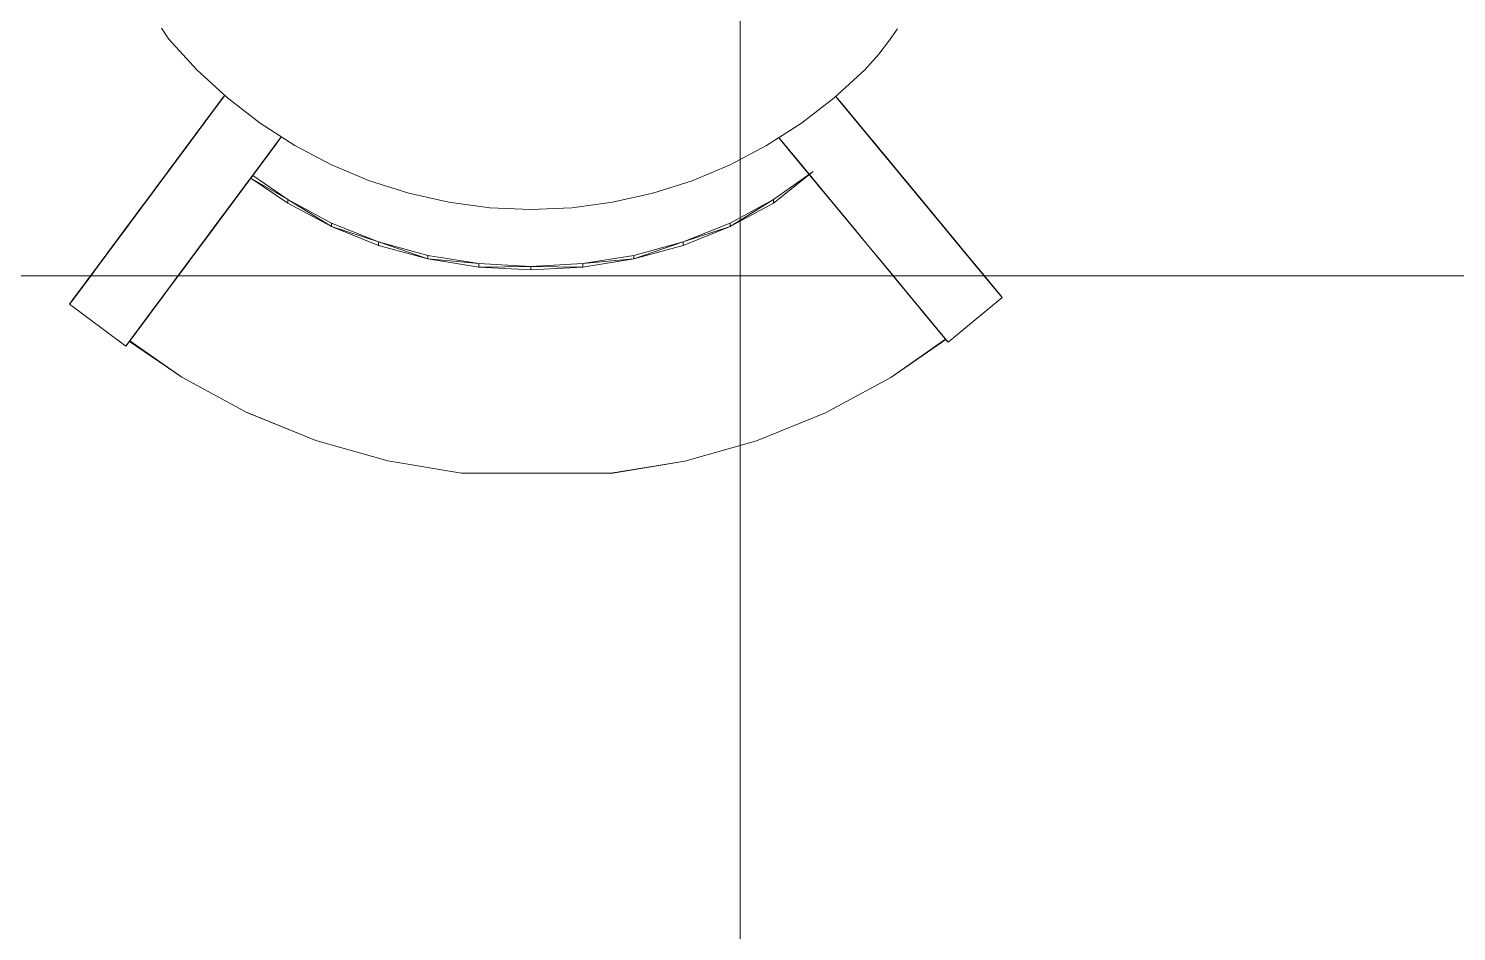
# Model space of a CAD drawing. Extents: x -566 to 72611, y -487 to 32334.
# Drawn here: x 106.61 to 129.53, y 194.61 to 209.11 of the extents above; entities that cross this region are included whole.
import ezdxf

# ---------------------------------------------------------------- set-up
doc = ezdxf.new("R2010")
doc.units = 0
doc.header["$LTSCALE"] = 0.5
doc.header["$MEASUREMENT"] = 0
doc.layers.add('floor', color=7, linetype='CONTINUOUS', lineweight=5, true_color=0xcfcfcf)
doc.layers.add('layout', color=7, linetype='CONTINUOUS', lineweight=5, true_color=0xcfcfcf)

msp = doc.modelspace()

# ---------------------------------------------------------------- hatches: boundary and pattern name
at = {"layer": 'floor'}
h = msp.add_hatch(dxfattribs=at)
h.set_pattern_fill('ANSI37', color=256, scale=100, angle=45)
h.set_pattern_definition([(90, (243.028, 267.632), (-12.5, 9e-16), []), (180, (243.028, 267.632), (-9e-16, -12.5), [])])
h.paths.add_polyline_path([(253.46925, 349.5), (154.11744, 349.5), (154.11744, 348.5), (101.14781, 348.5), (101.14781, 349.5), (0, 349.5), (0, 344.5), (36, 344.5, -0.33835703), (0, 308.66941), (0, 308.5), (0, 173.75), (253.46925, 173.75)])
h.paths.add_polyline_path([(36, 344.5), (0, 344.5), (0, 308.66941, 0.33835703)], flags=17)
h.paths.add_polyline_path([(253.46925, 173.75), (0, 173.75), (0, 173.74997), (0, 169.75), (253.46925, 169.75)])
h.paths.add_polyline_path([(253.46925, 169.75), (0, 169.75), (0, 149.21137), (36, 149.21137, -0.33835703), (0, 113.38078), (0, 113.21137), (0, 29.94998), (0, -5), (253.46925, -5)])
h.paths.add_polyline_path([(36, 149.21137), (0, 149.21137), (0, 113.38078, 0.33835703)], flags=17)
h.paths.add_polyline_path([(575.25, 169.75), (510, 169.75), (474.75, 169.75), (327.5, 169.75), (285.46925, 169.75), (285.46925, 165.75), (253.46925, 165.75), (253.46925, -5), (263.99725, -5), (263.99725, 95.99051), (287, 95.99051), (287, 97.5), (292, 97.5), (292, -5), (341.25, -5), (341.25, 13.02988), (341.25012, 15.02988), (346.24839, 15.02988, 0.36108524), (374.08728, 41.24999), (346.25012, 41.24999), (346.25012, 42.99999), (341.25, 42.99999), (341.25, 44.99999), (341.25, 97.5), (357.75, 97.5), (405.75, 97.5), (575.25, 97.5)])

# ---------------------------------------------------------------- linework, layer by layer
at = {"layer": 'layout'}
for points in [[(108.86607, 208.93814, 59.43378), (108.74601, 209.11087, 60.56059), (108.74601, 209.11087, 59.43378)], [(108.74601, 209.11087, 60.56059), (108.86607, 208.93814, 59.43378), (108.86607, 208.93814, 60.56059)], [(120.41511, 208.89663, 60.56059), (120.55845, 209.10317, 59.43378), (120.55845, 209.10317, 60.56059)], [(120.55845, 209.10317, 59.43378), (120.41511, 208.89663, 60.56059), (120.41511, 208.89663, 59.43378)], [(109.31535, 208.44509, 59.43378), (108.86607, 208.93814, 60.56059), (108.86607, 208.93814, 59.43378)], [(108.86607, 208.93814, 60.56059), (109.31535, 208.44509, 59.43378), (109.31535, 208.44509, 60.56059)], [(120.26246, 208.69717, 60.56059), (120.41511, 208.89663, 59.43378), (120.41511, 208.89663, 60.56059)], [(120.41511, 208.89663, 59.43378), (120.26246, 208.69717, 60.56059), (120.26246, 208.69717, 59.43378)], [(120.03279, 208.44509, 60.56059), (120.26246, 208.69717, 59.43378), (120.26246, 208.69717, 60.56059)], [(120.26246, 208.69717, 59.43378), (120.03279, 208.44509, 60.56059), (120.03279, 208.44509, 59.43378)], [(109.80473, 207.99343, 60.56059), (109.31535, 208.44509, 59.43378), (109.80473, 207.99343, 59.43378)], [(109.31535, 208.44509, 59.43378), (109.80473, 207.99343, 60.56059), (109.31535, 208.44509, 60.56059)], [(120.03279, 208.44509, 60.56059), (119.54344, 207.99343, 59.43378), (120.03279, 208.44509, 59.43378)], [(119.54344, 207.99343, 59.43378), (120.03279, 208.44509, 60.56059), (119.54344, 207.99343, 60.56059)], [(109.75596, 208.02774, 60.13506), (109.10136, 207.14627, 59.98083), (108.69481, 206.5989, 63.59694)], [(109.75596, 208.02774, 60.13506), (108.69481, 206.5989, 63.59694), (109.34422, 207.47329, 63.79696)], [(109.62352, 207.84939, 51.62269), (108.96928, 206.96853, 51.77837), (109.67485, 207.91848, 52.183)], [(109.67485, 207.91848, 52.183), (108.96928, 206.96853, 51.77837), (109.01945, 207.03604, 52.32572)], [(109.67485, 207.91848, 52.183), (109.01945, 207.03604, 52.32572), (109.72178, 207.98171, 52.7443)], [(109.72178, 207.98171, 52.7443), (109.01945, 207.03604, 52.32572), (109.06529, 207.0978, 52.87402)], [(109.72178, 207.98171, 52.7443), (109.06529, 207.0978, 52.87402), (109.7642, 208.03884, 53.30647)], [(109.7642, 208.03884, 53.30647), (109.06529, 207.0978, 52.87402), (109.10673, 207.15359, 53.42318)], [(110.33049, 207.5867, 60.56059), (109.80473, 207.99343, 59.43378), (110.33049, 207.5867, 59.43378)], [(109.80473, 207.99343, 59.43378), (110.33049, 207.5867, 60.56059), (109.80473, 207.99343, 60.56059)], [(119.54344, 207.99343, 60.56059), (119.01765, 207.5867, 59.43378), (119.54344, 207.99343, 59.43378)], [(119.01765, 207.5867, 59.43378), (119.54344, 207.99343, 60.56059), (119.01765, 207.5867, 60.56059)], [(120.32103, 207.10903, 52.95477), (119.61921, 207.95742, 52.82505), (119.57386, 208.01223, 53.38721)], [(120.32103, 207.10903, 52.95477), (119.57386, 208.01223, 53.38721), (120.27675, 207.16262, 53.50394)], [(120.28248, 207.15566, 60.06158), (119.58268, 208.00161, 60.21582), (120.71711, 206.63027, 63.67769)], [(120.71711, 206.63027, 63.67769), (119.58268, 208.00161, 60.21582), (120.02281, 207.46951, 63.87771)], [(120.37001, 207.04983, 52.40647), (119.66935, 207.89688, 52.26376), (119.61921, 207.95742, 52.82505)], [(120.37001, 207.04983, 52.40647), (119.61921, 207.95742, 52.82505), (120.32103, 207.10903, 52.95477)], [(120.42366, 206.98501, 51.85912), (119.72426, 207.83047, 51.70344), (119.66935, 207.89688, 52.26376)], [(120.42366, 206.98501, 51.85912), (119.66935, 207.89688, 52.26376), (120.37001, 207.04983, 52.40647)], [(109.44267, 207.60598, 49.94846), (108.79271, 206.73074, 50.14287), (109.50743, 207.69302, 50.50533)], [(109.50743, 207.69302, 50.50533), (108.79271, 206.73074, 50.14287), (108.85588, 206.81582, 50.68686)], [(109.50743, 207.69302, 50.50533), (108.85588, 206.81582, 50.68686), (109.56767, 207.7742, 51.06343)], [(109.56767, 207.7742, 51.06343), (108.85588, 206.81582, 50.68686), (108.91478, 206.89504, 51.23205)], [(109.56767, 207.7742, 51.06343), (108.91478, 206.89504, 51.23205), (109.62352, 207.84939, 51.62269)], [(109.62352, 207.84939, 51.62269), (108.91478, 206.89504, 51.23205), (108.96928, 206.96853, 51.77837)], [(120.48195, 206.91458, 51.3128), (119.78395, 207.75833, 51.14419), (119.72426, 207.83047, 51.70344)], [(120.48195, 206.91458, 51.3128), (119.72426, 207.83047, 51.70344), (120.42366, 206.98501, 51.85912)], [(120.5449, 206.8384, 50.76761), (119.84837, 207.68045, 50.58607), (119.78395, 207.75833, 51.14419)], [(120.5449, 206.8384, 50.76761), (119.78395, 207.75833, 51.14419), (120.48195, 206.91458, 51.3128)], [(120.61247, 206.75674, 50.22363), (119.91755, 207.59683, 50.02921), (119.84837, 207.68045, 50.58607)], [(120.61247, 206.75674, 50.22363), (119.84837, 207.68045, 50.58607), (120.5449, 206.8384, 50.76761)], [(109.34422, 207.47329, 63.79696), (108.69481, 206.5989, 63.59694), (108.27415, 206.0325, 66.7021)], [(109.34422, 207.47329, 63.79696), (108.27415, 206.0325, 66.7021), (108.92112, 206.90371, 66.91998)], [(109.23985, 207.33279, 48.34149), (108.59086, 206.45901, 48.54427), (109.30632, 207.42227, 48.86732)], [(109.30632, 207.42227, 48.86732), (108.59086, 206.45901, 48.54427), (108.65764, 206.54885, 49.07234)], [(109.30632, 207.42227, 48.86732), (108.65764, 206.54885, 49.07234), (109.37376, 207.51309, 49.39472)], [(109.37376, 207.51309, 49.39472), (108.65764, 206.54885, 49.07234), (108.7249, 206.63943, 49.59822)], [(109.37376, 207.51309, 49.39472), (108.7249, 206.63943, 49.59822), (109.44267, 207.60598, 49.94846)], [(109.44267, 207.60598, 49.94846), (108.7249, 206.63943, 49.59822), (108.79271, 206.73074, 50.14287)], [(108.77702, 206.70962, 67.98383), (109.34422, 207.47329, 63.79696), (108.92112, 206.90371, 66.91998)], [(110.88878, 207.22769, 60.56059), (110.33049, 207.5867, 59.43378), (110.88878, 207.22769, 59.43378)], [(110.33049, 207.5867, 59.43378), (110.88878, 207.22769, 60.56059), (110.33049, 207.5867, 60.56059)], [(119.01765, 207.5867, 60.56059), (118.45936, 207.22769, 59.43378), (119.01765, 207.5867, 59.43378)], [(118.45936, 207.22769, 59.43378), (119.01765, 207.5867, 60.56059), (118.45936, 207.22769, 60.56059)], [(120.68495, 206.66921, 49.67897), (119.99122, 207.50772, 49.47548), (119.91755, 207.59683, 50.02921)], [(120.68495, 206.66921, 49.67897), (119.91755, 207.59683, 50.02921), (120.61247, 206.75674, 50.22363)], [(120.75685, 206.5823, 49.15309), (120.06334, 207.42056, 48.94807), (119.99122, 207.50772, 49.47548)], [(120.75685, 206.5823, 49.15309), (119.99122, 207.50772, 49.47548), (120.68495, 206.66921, 49.67897)], [(120.71711, 206.63027, 63.67769), (120.02281, 207.46951, 63.87771), (121.16685, 206.0867, 66.78285)], [(121.16685, 206.0867, 66.78285), (120.02281, 207.46951, 63.87771), (120.47514, 206.92275, 67.00072)], [(120.82823, 206.496, 48.62502), (120.13441, 207.33462, 48.42224), (120.06334, 207.42056, 48.94807)], [(120.82823, 206.496, 48.62502), (120.06334, 207.42056, 48.94807), (120.75685, 206.5823, 49.15309)], [(109.10911, 207.15676, 47.28915), (108.45958, 206.28213, 47.48745), (109.17411, 207.24429, 47.81543)], [(109.17411, 207.24429, 47.81543), (108.45958, 206.28213, 47.48745), (108.52488, 206.37002, 48.01598)], [(109.17411, 207.24429, 47.81543), (108.52488, 206.37002, 48.01598), (109.23985, 207.33279, 48.34149)], [(109.23985, 207.33279, 48.34149), (108.52488, 206.37002, 48.01598), (108.59086, 206.45901, 48.54427)], [(110.00602, 206.47451, 59.98083), (110.66056, 207.35586, 60.13506), (109.59947, 205.92703, 63.59693)], [(109.59947, 205.92703, 63.59693), (110.66056, 207.35586, 60.13506), (110.24888, 206.80154, 63.79696)], [(109.87394, 206.29666, 51.77837), (110.52812, 207.17752, 51.62269), (110.57951, 207.24673, 52.18301)], [(109.87394, 206.29666, 51.77837), (110.57951, 207.24673, 52.18301), (109.92411, 206.36428, 52.32572)], [(109.92411, 206.36428, 52.32572), (110.57951, 207.24673, 52.18301), (110.62639, 207.30984, 52.7443)], [(109.92411, 206.36428, 52.32572), (110.62639, 207.30984, 52.7443), (109.96995, 206.42593, 52.87402)], [(109.96995, 206.42593, 52.87402), (110.62639, 207.30984, 52.7443), (110.6688, 207.36697, 53.30647)], [(109.96995, 206.42593, 52.87402), (110.6688, 207.36697, 53.30647), (110.01133, 206.48171, 53.42318)], [(111.47538, 206.91934, 60.56059), (110.88878, 207.22769, 59.43378), (111.47538, 206.91934, 59.43378)], [(110.88878, 207.22769, 59.43378), (111.47538, 206.91934, 60.56059), (110.88878, 207.22769, 60.56059)], [(118.45936, 207.22769, 60.56059), (117.87275, 206.91934, 59.43378), (118.45936, 207.22769, 59.43378)], [(117.87275, 206.91934, 59.43378), (118.45936, 207.22769, 60.56059), (117.87275, 206.91934, 60.56059)], [(118.65968, 207.34951, 59.51751), (119.36305, 206.49929, 59.4075), (119.37953, 206.4794, 59.62997)], [(118.65968, 207.34951, 59.51751), (119.37953, 206.4794, 59.62997), (118.67662, 207.329, 59.74648)], [(118.70564, 207.29397, 53.38721), (119.40852, 206.44436, 53.50394), (118.66505, 207.34304, 53.95019)], [(118.66505, 207.34304, 53.95019), (119.40852, 206.44436, 53.50394), (119.36888, 206.49221, 54.05388)], [(118.67662, 207.329, 59.74648), (119.37953, 206.4794, 59.62997), (119.39695, 206.45828, 59.8523)], [(118.67662, 207.329, 59.74648), (119.39695, 206.45828, 59.8523), (118.69456, 207.3074, 59.97528)], [(118.69456, 207.3074, 59.97528), (119.39695, 206.45828, 59.8523), (119.41423, 206.4374, 60.06158)], [(118.69456, 207.3074, 59.97528), (119.41423, 206.4374, 60.06158), (118.71446, 207.28335, 60.21582)], [(118.75099, 207.23916, 52.82505), (119.4528, 206.39077, 52.95477), (118.70564, 207.29397, 53.38721)], [(118.70564, 207.29397, 53.38721), (119.4528, 206.39077, 52.95477), (119.40852, 206.44436, 53.50394)], [(118.71446, 207.28335, 60.21582), (119.41423, 206.4374, 60.06158), (119.84889, 205.91201, 63.67769)], [(118.71446, 207.28335, 60.21582), (119.84889, 205.91201, 63.67769), (119.15458, 206.75125, 63.87771)], [(118.8011, 207.17861, 52.26376), (119.50178, 206.33157, 52.40647), (118.75099, 207.23916, 52.82505)], [(118.75099, 207.23916, 52.82505), (119.50178, 206.33157, 52.40647), (119.4528, 206.39077, 52.95477)], [(120.89882, 206.41067, 48.09673), (120.20469, 207.24966, 47.89619), (120.13441, 207.33462, 48.42224)], [(120.89882, 206.41067, 48.09673), (120.13441, 207.33462, 48.42224), (120.82823, 206.496, 48.62502)], [(120.96864, 206.3262, 47.56821), (120.27421, 207.16567, 47.3699), (120.20469, 207.24966, 47.89619)], [(120.96864, 206.3262, 47.56821), (120.20469, 207.24966, 47.89619), (120.89882, 206.41067, 48.09673)], [(108.91844, 206.89993, 45.70898), (108.26805, 206.02432, 45.90054), (108.98124, 206.98452, 46.23592)], [(108.98124, 206.98452, 46.23592), (108.26805, 206.02432, 45.90054), (108.33116, 206.10928, 46.42973)], [(108.98124, 206.98452, 46.23592), (108.33116, 206.10928, 46.42973), (109.04478, 207.07009, 46.76264)], [(109.04478, 207.07009, 46.76264), (108.33116, 206.10928, 46.42973), (108.395, 206.19522, 46.9587)], [(109.04478, 207.07009, 46.76264), (108.395, 206.19522, 46.9587), (109.10911, 207.15676, 47.28915)], [(109.10911, 207.15676, 47.28915), (108.395, 206.19522, 46.9587), (108.45958, 206.28213, 47.48745)], [(109.69731, 206.05886, 50.14287), (110.34733, 206.93411, 49.94846), (110.41203, 207.02127, 50.50533)], [(109.69731, 206.05886, 50.14287), (110.41203, 207.02127, 50.50533), (109.76054, 206.14395, 50.68686)], [(109.76054, 206.14395, 50.68686), (110.41203, 207.02127, 50.50533), (110.47233, 207.10232, 51.06343)], [(109.76054, 206.14395, 50.68686), (110.47233, 207.10232, 51.06343), (109.81938, 206.22329, 51.23205)], [(109.81938, 206.22329, 51.23205), (110.47233, 207.10232, 51.06343), (110.52812, 207.17752, 51.62269)], [(109.81938, 206.22329, 51.23205), (110.52812, 207.17752, 51.62269), (109.87394, 206.29666, 51.77837)], [(118.85603, 207.11221, 51.70344), (119.55543, 206.26675, 51.85912), (118.8011, 207.17861, 52.26376)], [(118.8011, 207.17861, 52.26376), (119.55543, 206.26675, 51.85912), (119.50178, 206.33157, 52.40647)], [(118.91569, 207.04006, 51.14419), (119.61372, 206.19631, 51.31281), (118.85603, 207.11221, 51.70344)], [(118.85603, 207.11221, 51.70344), (119.61372, 206.19631, 51.31281), (119.55543, 206.26675, 51.85912)], [(118.98014, 206.96218, 50.58608), (119.67668, 206.12014, 50.76761), (118.91569, 207.04006, 51.14419)], [(118.91569, 207.04006, 51.14419), (119.67668, 206.12014, 50.76761), (119.61372, 206.19631, 51.31281)], [(119.04933, 206.87857, 50.02921), (119.74424, 206.03848, 50.22363), (118.98014, 206.96218, 50.58608)], [(118.98014, 206.96218, 50.58608), (119.74424, 206.03848, 50.22363), (119.67668, 206.12014, 50.76761)], [(121.03764, 206.24282, 47.03945), (120.34294, 207.08254, 46.8434), (120.27421, 207.16567, 47.3699)], [(121.03764, 206.24282, 47.03945), (120.27421, 207.16567, 47.3699), (120.96864, 206.3262, 47.56821)], [(121.10591, 206.1603, 46.51048), (120.4109, 207.00039, 46.31667), (120.34294, 207.08254, 46.8434)], [(121.10591, 206.1603, 46.51048), (120.34294, 207.08254, 46.8434), (121.03764, 206.24282, 47.03945)], [(121.17335, 206.07876, 45.98129), (120.47807, 206.91921, 45.78973), (120.4109, 207.00039, 46.31667)], [(121.17335, 206.07876, 45.98129), (120.4109, 207.00039, 46.31667), (121.10591, 206.1603, 46.51048)], [(108.73436, 206.65212, 44.12686), (108.08323, 205.77542, 44.31168), (108.79496, 206.73379, 44.65444)], [(108.79496, 206.73379, 44.65444), (108.08323, 205.77542, 44.31168), (108.14409, 205.85733, 44.84151)], [(108.92112, 206.90371, 66.91998), (108.27415, 206.0325, 66.7021), (108.13011, 205.83853, 67.76514)], [(108.92112, 206.90371, 66.91998), (108.13011, 205.83853, 67.76514), (108.77702, 206.70962, 67.98383)], [(108.79496, 206.73379, 44.65444), (108.14409, 205.85733, 44.84151), (108.8563, 206.81631, 45.18182)], [(108.8563, 206.81631, 45.18182), (108.14409, 205.85733, 44.84151), (108.20573, 205.94033, 45.37113)], [(108.8563, 206.81631, 45.18182), (108.20573, 205.94033, 45.37113), (108.91844, 206.89993, 45.70898)], [(108.91844, 206.89993, 45.70898), (108.20573, 205.94033, 45.37113), (108.26805, 206.02432, 45.90054)], [(109.59947, 205.92703, 63.59693), (110.24888, 206.80154, 63.79696), (109.17875, 205.36062, 66.7021)], [(109.17875, 205.36062, 66.7021), (110.24888, 206.80154, 63.79696), (109.82579, 206.23184, 66.91998)], [(109.49553, 205.78713, 48.54427), (110.14451, 206.66091, 48.34149), (110.21098, 206.75051, 48.86732)], [(109.49553, 205.78713, 48.54427), (110.21098, 206.75051, 48.86732), (109.5623, 205.87698, 49.07234)], [(109.5623, 205.87698, 49.07234), (110.21098, 206.75051, 48.86732), (110.27842, 206.84133, 49.39472)], [(109.5623, 205.87698, 49.07234), (110.27842, 206.84133, 49.39472), (109.6295, 205.96755, 49.59822)], [(109.6295, 205.96755, 49.59822), (110.27842, 206.84133, 49.39472), (110.34733, 206.93411, 49.94846)], [(109.6295, 205.96755, 49.59822), (110.34733, 206.93411, 49.94846), (109.69731, 206.05886, 50.14287)], [(110.17775, 206.70571, 48.6044), (110.7761, 206.36367, 62.51992), (110.21098, 206.75051, 48.86732)], [(112.08592, 206.66384, 60.56059), (111.47538, 206.91934, 59.43378), (112.08592, 206.66384, 59.43378)], [(111.47538, 206.91934, 59.43378), (112.08592, 206.66384, 60.56059), (111.47538, 206.91934, 60.56059)], [(117.87275, 206.91934, 60.56059), (117.26222, 206.66384, 59.43378), (117.87275, 206.91934, 59.43378)], [(117.26222, 206.66384, 59.43378), (117.87275, 206.91934, 60.56059), (117.26222, 206.66384, 60.56059)], [(118.57145, 206.30618, 63.40948), (119.20622, 206.81314, 62.54898), (118.57145, 206.36367, 62.51992)], [(119.123, 206.78945, 49.47548), (119.81672, 205.95095, 49.67897), (119.04933, 206.87857, 50.02921)], [(119.04933, 206.87857, 50.02921), (119.81672, 205.95095, 49.67897), (119.74424, 206.03848, 50.22363)], [(119.19511, 206.7023, 48.94807), (119.88862, 205.86404, 49.1531), (119.123, 206.78945, 49.47548)], [(119.123, 206.78945, 49.47548), (119.88862, 205.86404, 49.1531), (119.81672, 205.95095, 49.67897)], [(119.761, 206.01821, 68.06458), (119.15458, 206.75125, 63.87771), (119.60691, 206.20449, 67.00072)], [(121.16685, 206.0867, 66.78285), (120.47514, 206.92275, 67.00072), (121.32081, 205.90054, 67.84589)], [(121.32081, 205.90054, 67.84589), (120.47514, 206.92275, 67.00072), (120.62922, 206.73648, 68.06458)], [(121.24, 205.99819, 45.45189), (120.54445, 206.83901, 45.26257), (120.47807, 206.91921, 45.78973)], [(121.24, 205.99819, 45.45189), (120.47807, 206.91921, 45.78973), (121.17335, 206.07876, 45.98129)], [(121.30589, 205.9186, 44.92226), (120.61006, 206.75967, 44.73519), (120.54445, 206.83901, 45.26257)], [(121.30589, 205.9186, 44.92226), (120.54445, 206.83901, 45.26257), (121.24, 205.99819, 45.45189)], [(121.37098, 205.83987, 44.39243), (120.67488, 206.6813, 44.20761), (120.61006, 206.75967, 44.73519)], [(121.37098, 205.83987, 44.39243), (120.61006, 206.75967, 44.73519), (121.30589, 205.9186, 44.92226)], [(121.32081, 205.90054, 67.84589), (120.62922, 206.73648, 68.06458), (121.34977, 205.8655, 68.04427)], [(121.34977, 205.8655, 68.04427), (120.62922, 206.73648, 68.06458), (121.3791, 205.8301, 68.24209)], [(121.3791, 205.8301, 68.24209), (120.62922, 206.73648, 68.06458), (120.65855, 206.70108, 68.26537)], [(108.63572, 206.51931, 68.98795), (107.96196, 205.61209, 68.95122), (107.93254, 205.57253, 69.14833)], [(108.63572, 206.51931, 68.98795), (107.93254, 205.57253, 69.14833), (108.60624, 206.47964, 69.18842)], [(108.66478, 206.5585, 68.78733), (107.99095, 205.65115, 68.75396), (107.96196, 205.61209, 68.95122)], [(108.66478, 206.5585, 68.78733), (107.96196, 205.61209, 68.95122), (108.63572, 206.51931, 68.98795)], [(107.96373, 205.61453, 43.25198), (108.67442, 206.57144, 43.59907), (108.61522, 206.49172, 43.07053)], [(108.67442, 206.57144, 43.59907), (107.96373, 205.61453, 43.25198), (108.02305, 205.69436, 43.78164)], [(108.69346, 206.59707, 68.58656), (108.01957, 205.68972, 68.55656), (107.99095, 205.65115, 68.75396)], [(108.69346, 206.59707, 68.58656), (107.99095, 205.65115, 68.75396), (108.66478, 206.5585, 68.78733)], [(108.72172, 206.63516, 68.38567), (108.04783, 205.72769, 68.35902), (108.01957, 205.68972, 68.55656)], [(108.72172, 206.63516, 68.38567), (108.01957, 205.68972, 68.55656), (108.69346, 206.59707, 68.58656)], [(108.67442, 206.57144, 43.59907), (108.02305, 205.69436, 43.78164), (108.73436, 206.65212, 44.12686)], [(108.73436, 206.65212, 44.12686), (108.02305, 205.69436, 43.78164), (108.08323, 205.77542, 44.31168)], [(108.74962, 206.67263, 68.18462), (108.0756, 205.76516, 68.16134), (108.04783, 205.72769, 68.35902)], [(108.74962, 206.67263, 68.18462), (108.04783, 205.72769, 68.35902), (108.72172, 206.63516, 68.38567)], [(108.77702, 206.70962, 67.98383), (108.10307, 205.80203, 67.96352), (108.0756, 205.76516, 68.16134)], [(108.77702, 206.70962, 67.98383), (108.0756, 205.76516, 68.16134), (108.74962, 206.67263, 68.18462)], [(108.77702, 206.70962, 67.98383), (108.13011, 205.83853, 67.76514), (108.10307, 205.80203, 67.96352)], [(108.69481, 206.5989, 63.59694), (108.13011, 205.83853, 67.76514), (108.27415, 206.0325, 66.7021)], [(109.36418, 205.61025, 47.48745), (110.01371, 206.48489, 47.28915), (110.07872, 206.57241, 47.81543)], [(109.36418, 205.61025, 47.48745), (110.07872, 206.57241, 47.81543), (109.42949, 205.69827, 48.01598)], [(109.42949, 205.69827, 48.01598), (110.07872, 206.57241, 47.81543), (110.14451, 206.66091, 48.34149)], [(109.42949, 205.69827, 48.01598), (110.14451, 206.66091, 48.34149), (109.49553, 205.78713, 48.54427)], [(110.7761, 206.36367, 62.51992), (110.17775, 206.70571, 48.6044), (110.7761, 206.30618, 63.40948)], [(112.71583, 206.46304, 60.56059), (112.08592, 206.66384, 59.43378), (112.71583, 206.46304, 59.43378)], [(112.08592, 206.66384, 59.43378), (112.71583, 206.46304, 60.56059), (112.08592, 206.66384, 60.56059)], [(117.26222, 206.66384, 60.56059), (116.63231, 206.46304, 59.43378), (117.26222, 206.66384, 59.43378)], [(116.63231, 206.46304, 59.43378), (117.26222, 206.66384, 60.56059), (116.63231, 206.46304, 60.56059)], [(119.26619, 206.61636, 48.42224), (119.96, 205.77774, 48.62502), (119.19511, 206.7023, 48.94807)], [(119.19511, 206.7023, 48.94807), (119.96, 205.77774, 48.62502), (119.88862, 205.86404, 49.1531)], [(119.33647, 206.5314, 47.89619), (120.03059, 205.69241, 48.09673), (119.26619, 206.61636, 48.42224)], [(119.26619, 206.61636, 48.42224), (120.03059, 205.69241, 48.09673), (119.96, 205.77774, 48.62502)], [(119.40599, 206.44741, 47.3699), (120.10041, 205.60794, 47.56821), (119.33647, 206.5314, 47.89619)], [(119.33647, 206.5314, 47.89619), (120.10041, 205.60794, 47.56821), (120.03059, 205.69241, 48.09673)], [(121.3791, 205.8301, 68.24209), (120.65855, 206.70108, 68.26537), (121.40883, 205.79409, 68.43977)], [(121.40883, 205.79409, 68.43977), (120.65855, 206.70108, 68.26537), (120.68834, 206.66506, 68.46642)], [(121.43528, 205.76211, 43.8624), (120.7389, 206.60391, 43.67982), (120.67488, 206.6813, 44.20761)], [(121.43528, 205.76211, 43.8624), (120.67488, 206.6813, 44.20761), (121.37098, 205.83987, 44.39243)], [(121.40883, 205.79409, 68.43977), (120.68834, 206.66506, 68.46642), (121.43901, 205.75772, 68.63732)], [(121.43901, 205.75772, 68.63732), (120.68834, 206.66506, 68.46642), (120.71855, 206.62857, 68.66732)], [(121.43901, 205.75772, 68.63732), (120.71855, 206.62857, 68.66732), (121.46959, 205.72073, 68.83471)], [(121.46959, 205.72073, 68.83471), (120.71855, 206.62857, 68.66732), (120.74922, 206.59146, 68.86808)], [(120.7389, 206.60391, 43.67982), (121.49873, 205.68545, 43.33273), (120.80223, 206.52737, 43.15128)], [(121.49873, 205.68545, 43.33273), (120.7389, 206.60391, 43.67982), (121.43528, 205.76211, 43.8624)], [(121.46959, 205.72073, 68.83471), (120.74922, 206.59146, 68.86808), (121.50059, 205.68325, 69.03197)], [(121.50059, 205.68325, 69.03197), (120.74922, 206.59146, 68.86808), (120.78032, 206.55386, 69.0687)], [(121.50059, 205.68325, 69.03197), (120.78032, 206.55386, 69.0687), (121.53206, 205.64517, 69.22908)], [(121.53206, 205.64517, 69.22908), (120.78032, 206.55386, 69.0687), (120.81184, 206.51577, 69.26917)], [(121.53206, 205.64517, 69.22908), (120.81184, 206.51577, 69.26917), (121.56392, 205.60671, 69.42604)], [(121.56392, 205.60671, 69.42604), (120.81184, 206.51577, 69.26917), (120.84376, 206.4772, 69.46949)], [(108.4528, 206.27297, 70.18851), (107.77983, 205.36685, 70.13046), (107.74199, 205.31582, 70.35986)], [(108.4528, 206.27297, 70.18851), (107.74199, 205.31582, 70.35986), (108.42076, 206.22988, 70.38914)], [(108.4843, 206.31545, 69.9888), (107.81102, 205.40884, 69.93528), (107.77983, 205.36685, 70.13046)], [(108.4843, 206.31545, 69.9888), (107.77983, 205.36685, 70.13046), (108.4528, 206.27297, 70.18851)], [(108.51536, 206.35733, 69.78893), (107.84196, 205.45059, 69.73877), (107.81102, 205.40884, 69.93528)], [(108.51536, 206.35733, 69.78893), (107.81102, 205.40884, 69.93528), (108.4843, 206.31545, 69.9888)], [(108.54606, 206.39858, 69.58891), (107.87254, 205.49172, 69.54211), (107.84196, 205.45059, 69.73877)], [(108.54606, 206.39858, 69.58891), (107.84196, 205.45059, 69.73877), (108.51536, 206.35733, 69.78893)], [(108.57634, 206.43936, 69.38874), (107.90275, 205.53237, 69.34529), (107.87254, 205.49172, 69.54211)], [(108.57634, 206.43936, 69.38874), (107.87254, 205.49172, 69.54211), (108.54606, 206.39858, 69.58891)], [(108.60624, 206.47964, 69.18842), (107.93254, 205.57253, 69.14833), (107.90275, 205.53237, 69.34529)], [(108.60624, 206.47964, 69.18842), (107.90275, 205.53237, 69.34529), (108.57634, 206.43936, 69.38874)], [(109.17271, 205.35244, 45.90054), (109.82304, 206.22817, 45.70898), (109.88585, 206.31277, 46.23592)], [(109.23582, 205.4374, 46.42973), (109.88585, 206.31277, 46.23592), (109.17271, 205.35244, 45.90054)], [(109.23582, 205.4374, 46.42973), (109.88585, 206.31277, 46.23592), (109.94944, 206.39834, 46.76265)], [(109.23582, 205.4374, 46.42973), (109.94944, 206.39834, 46.76265), (109.2996, 205.52334, 46.9587)], [(109.2996, 205.52334, 46.9587), (109.94944, 206.39834, 46.76265), (110.01371, 206.48489, 47.28915)], [(109.2996, 205.52334, 46.9587), (110.01371, 206.48489, 47.28915), (109.36418, 205.61025, 47.48745)], [(110.7761, 206.36367, 62.51992), (111.47532, 205.92788, 63.38502), (111.47532, 205.98538, 62.49546)], [(111.47532, 205.92788, 63.38502), (110.7761, 206.36367, 62.51992), (110.7761, 206.30618, 63.40948)], [(113.36036, 206.31863, 60.56059), (112.71583, 206.46304, 59.43378), (113.36036, 206.31863, 59.43378)], [(112.71583, 206.46304, 59.43378), (113.36036, 206.31863, 60.56059), (112.71583, 206.46304, 60.56059)], [(114.01475, 206.23147, 60.56059), (113.36036, 206.31863, 59.43378), (114.01475, 206.23147, 59.43378)], [(113.36036, 206.31863, 59.43378), (114.01475, 206.23147, 60.56059), (113.36036, 206.31863, 60.56059)], [(115.98777, 206.31863, 60.56059), (115.33339, 206.23147, 59.43378), (115.98777, 206.31863, 59.43378)], [(115.33339, 206.23147, 59.43378), (115.98777, 206.31863, 60.56059), (115.33339, 206.23147, 60.56059)], [(116.63231, 206.46304, 60.56059), (115.98777, 206.31863, 59.43378), (116.63231, 206.46304, 59.43378)], [(115.98777, 206.31863, 59.43378), (116.63231, 206.46304, 60.56059), (115.98777, 206.31863, 60.56059)], [(117.8722, 205.92788, 63.38502), (118.57145, 206.36367, 62.51992), (117.8722, 205.98538, 62.49546)], [(118.57145, 206.36367, 62.51992), (117.8722, 205.92788, 63.38502), (118.57145, 206.30618, 63.40948)], [(121.56392, 205.60671, 69.42604), (120.84376, 206.4772, 69.46949), (121.59617, 205.56765, 69.62286)], [(121.59617, 205.56765, 69.62286), (120.84376, 206.4772, 69.46949), (120.87614, 206.43801, 69.66966)], [(121.59617, 205.56765, 69.62286), (120.87614, 206.43801, 69.66966), (121.62889, 205.5281, 69.81952)], [(121.62889, 205.5281, 69.81952), (120.87614, 206.43801, 69.66966), (120.90895, 206.39834, 69.86969)], [(121.62889, 205.5281, 69.81952), (120.90895, 206.39834, 69.86969), (121.662, 205.48806, 70.01603)], [(121.662, 205.48806, 70.01603), (120.90895, 206.39834, 69.86969), (120.94221, 206.35818, 70.06955)], [(121.662, 205.48806, 70.01603), (120.94221, 206.35818, 70.06955), (121.69535, 205.44778, 70.21121)], [(121.69535, 205.44778, 70.21121), (120.94221, 206.35818, 70.06955), (120.97587, 206.31753, 70.26926)], [(121.69535, 205.44778, 70.21121), (120.97587, 206.31753, 70.26926), (121.73582, 205.39895, 70.44061)], [(121.73582, 205.39895, 70.44061), (120.97587, 206.31753, 70.26926), (121.01014, 206.27603, 70.46989)], [(121.73582, 205.39895, 70.44061), (121.01014, 206.27603, 70.46989), (121.77794, 205.34805, 70.66811)], [(121.77794, 205.34805, 70.66811), (121.01014, 206.27603, 70.46989), (121.05235, 206.22512, 70.70921)], [(108.29643, 206.06253, 71.10691), (107.61857, 205.14981, 71.04002), (107.57402, 205.08975, 71.26513)], [(108.29643, 206.06253, 71.10691), (107.57402, 205.08975, 71.26513), (108.25676, 206.00906, 71.25325)], [(108.33976, 206.12087, 70.8681), (107.66142, 205.20742, 70.81409), (107.61857, 205.14981, 71.04002)], [(108.33976, 206.12087, 70.8681), (107.61857, 205.14981, 71.04002), (108.29643, 206.06253, 71.10691)], [(108.38127, 206.17666, 70.62846), (107.70256, 205.26284, 70.58736), (107.66142, 205.20742, 70.81409)], [(108.38127, 206.17666, 70.62846), (107.66142, 205.20742, 70.81409), (108.33976, 206.12087, 70.8681)], [(108.42076, 206.22988, 70.38914), (107.74199, 205.31582, 70.35986), (107.70256, 205.26284, 70.58736)], [(108.42076, 206.22988, 70.38914), (107.70256, 205.26284, 70.58736), (108.38127, 206.17666, 70.62846)], [(109.00767, 205.13027, 67.96352), (109.68162, 206.03774, 67.98383), (108.98027, 205.09329, 68.16134)], [(108.98027, 205.09329, 68.16134), (109.68162, 206.03774, 67.98383), (109.65422, 206.00088, 68.18462)], [(108.98784, 205.10354, 44.31168), (109.63896, 205.98025, 44.12686), (109.69957, 206.06191, 44.65444)], [(108.98784, 205.10354, 44.31168), (109.69957, 206.06191, 44.65444), (109.04875, 205.18557, 44.84151)], [(109.03477, 205.16677, 67.76514), (109.68162, 206.03774, 67.98383), (109.00767, 205.13027, 67.96352)], [(109.17875, 205.36062, 66.7021), (109.82579, 206.23184, 66.91998), (109.03477, 205.16677, 67.76514)], [(109.03477, 205.16677, 67.76514), (109.82579, 206.23184, 66.91998), (109.68162, 206.03774, 67.98383)], [(109.04875, 205.18557, 44.84151), (109.69957, 206.06191, 44.65444), (109.76097, 206.14456, 45.18182)], [(109.04875, 205.18557, 44.84151), (109.76097, 206.14456, 45.18182), (109.11033, 205.26846, 45.37113)], [(109.11033, 205.26846, 45.37113), (109.76097, 206.14456, 45.18182), (109.82304, 206.22817, 45.70898)], [(109.11033, 205.26846, 45.37113), (109.82304, 206.22817, 45.70898), (109.17271, 205.35244, 45.90054)], [(114.67405, 206.20242, 60.56059), (114.01475, 206.23147, 59.43378), (114.67405, 206.20242, 59.43378)], [(114.01475, 206.23147, 59.43378), (114.67405, 206.20242, 60.56059), (114.01475, 206.23147, 60.56059)], [(115.33339, 206.23147, 60.56059), (114.67405, 206.20242, 59.43378), (115.33339, 206.23147, 59.43378)], [(114.67405, 206.20242, 59.43378), (115.33339, 206.23147, 60.56059), (114.67405, 206.20242, 60.56059)], [(121.77794, 205.34805, 70.66811), (121.05235, 206.22512, 70.70921), (121.82188, 205.29483, 70.89484)], [(121.82188, 205.29483, 70.89484), (121.05235, 206.22512, 70.70921), (121.09669, 206.17141, 70.94884)], [(121.82188, 205.29483, 70.89484), (121.09669, 206.17141, 70.94884), (121.86772, 205.23941, 71.12077)], [(121.86772, 205.23941, 71.12077), (121.09669, 206.17141, 70.94884), (121.14302, 206.1155, 71.18767)], [(121.86772, 205.23941, 71.12077), (121.14302, 206.1155, 71.18767), (121.91536, 205.18191, 71.34588)], [(121.91536, 205.18191, 71.34588), (121.14302, 206.1155, 71.18767), (121.18547, 206.06411, 71.33401)], [(121.91536, 205.18191, 71.34588), (121.18547, 206.06411, 71.33401), (121.22963, 206.01077, 71.47923)], [(108.17253, 205.89566, 71.54256), (107.52769, 205.02737, 71.48937), (107.47972, 204.96279, 71.71272)], [(108.17253, 205.89566, 71.54256), (107.47972, 204.96279, 71.71272), (108.12809, 205.83584, 71.68546)], [(108.12809, 205.83584, 71.68546), (107.47972, 204.96279, 71.71272), (108.08207, 205.77383, 71.82712)], [(108.21544, 205.95339, 71.39848), (107.57402, 205.08975, 71.26513), (107.52769, 205.02737, 71.48937)], [(108.21544, 205.95339, 71.39848), (107.52769, 205.02737, 71.48937), (108.17253, 205.89566, 71.54256)], [(108.25676, 206.00906, 71.25325), (107.57402, 205.08975, 71.26513), (108.21544, 205.95339, 71.39848)], [(108.8372, 204.90066, 69.14833), (109.51085, 205.80776, 69.18842), (108.80742, 204.86062, 69.34529)], [(108.80742, 204.86062, 69.34529), (109.51085, 205.80776, 69.18842), (109.481, 205.76748, 69.38874)], [(108.86662, 204.94033, 68.95122), (109.54033, 205.84744, 68.98795), (108.8372, 204.90066, 69.14833)], [(108.8372, 204.90066, 69.14833), (109.54033, 205.84744, 68.98795), (109.51085, 205.80776, 69.18842)], [(108.89561, 204.9794, 68.75396), (109.56944, 205.88662, 68.78733), (108.86662, 204.94033, 68.95122)], [(108.86662, 204.94033, 68.95122), (109.56944, 205.88662, 68.78733), (109.54033, 205.84744, 68.98795)], [(109.57908, 205.89968, 43.59907), (108.86833, 204.94265, 43.25198), (109.51982, 205.81985, 43.07053)], [(108.86833, 204.94265, 43.25198), (109.57908, 205.89968, 43.59907), (108.92772, 205.02249, 43.78164)], [(108.92424, 205.01785, 68.55656), (109.59806, 205.9252, 68.58656), (108.89561, 204.9794, 68.75396)], [(108.89561, 204.9794, 68.75396), (109.59806, 205.9252, 68.58656), (109.56944, 205.88662, 68.78733)], [(108.95243, 205.05581, 68.35902), (109.62639, 205.96328, 68.38567), (108.92424, 205.01785, 68.55656)], [(108.92424, 205.01785, 68.55656), (109.62639, 205.96328, 68.38567), (109.59806, 205.9252, 68.58656)], [(108.92772, 205.02249, 43.78164), (109.57908, 205.89968, 43.59907), (109.63896, 205.98025, 44.12686)], [(108.92772, 205.02249, 43.78164), (109.63896, 205.98025, 44.12686), (108.98784, 205.10354, 44.31168)], [(108.98027, 205.09329, 68.16134), (109.65422, 206.00088, 68.18462), (108.95243, 205.05581, 68.35902)], [(108.95243, 205.05581, 68.35902), (109.65422, 206.00088, 68.18462), (109.62639, 205.96328, 68.38567)], [(111.47532, 205.92788, 63.38502), (112.22746, 205.68447, 62.47601), (111.47532, 205.98538, 62.49546)], [(112.22746, 205.68447, 62.47601), (111.47532, 205.92788, 63.38502), (112.22746, 205.62698, 63.36555)], [(117.12007, 205.68447, 62.47601), (117.8722, 205.92788, 63.38502), (117.8722, 205.98538, 62.49546)], [(117.8722, 205.92788, 63.38502), (117.12007, 205.68447, 62.47601), (117.12007, 205.62698, 63.36555)], [(121.91536, 205.18191, 71.34588), (121.22963, 206.01077, 71.47923), (121.96486, 205.12197, 71.57012)], [(121.96486, 205.12197, 71.57012), (121.22963, 206.01077, 71.47923), (121.27549, 205.95535, 71.62331)], [(121.96486, 205.12197, 71.57012), (121.27549, 205.95535, 71.62331), (122.01619, 205.05996, 71.79347)], [(122.01619, 205.05996, 71.79347), (121.27549, 205.95535, 71.62331), (121.32301, 205.89785, 71.76621)], [(122.01619, 205.05996, 71.79347), (121.32301, 205.89785, 71.76621), (121.37223, 205.8384, 71.90788)], [(122.01619, 205.05996, 71.79347), (121.37223, 205.8384, 71.90788), (122.06935, 204.99575, 72.01588)], [(122.06935, 204.99575, 72.01588), (121.37223, 205.8384, 71.90788), (121.42308, 205.77688, 72.04826)], [(107.9348, 205.57546, 72.2443), (107.37858, 204.82656, 72.15659), (107.32548, 204.75515, 72.37704)], [(107.9348, 205.57546, 72.2443), (107.32548, 204.75515, 72.37704), (107.88267, 205.50527, 72.38062)], [(108.03447, 205.70974, 71.96751), (107.42997, 204.89578, 71.93513), (107.37858, 204.82656, 72.15659)], [(107.98539, 205.6437, 72.10658), (107.37858, 204.82656, 72.15659), (108.03447, 205.70974, 71.96751)], [(107.98539, 205.6437, 72.10658), (107.37858, 204.82656, 72.15659), (107.9348, 205.57546, 72.2443)], [(108.08207, 205.77383, 71.82712), (107.47972, 204.96279, 71.71272), (107.42997, 204.89578, 71.93513)], [(108.08207, 205.77383, 71.82712), (107.42997, 204.89578, 71.93513), (108.03447, 205.70974, 71.96751)], [(108.68443, 204.69497, 70.13046), (109.3574, 205.60122, 70.18851), (108.64659, 204.64407, 70.35986)], [(108.64659, 204.64407, 70.35986), (109.3574, 205.60122, 70.18851), (109.32536, 205.55801, 70.38914)], [(108.71562, 204.73696, 69.93527), (109.3889, 205.64358, 69.9888), (108.68443, 204.69497, 70.13046)], [(108.68443, 204.69497, 70.13046), (109.3889, 205.64358, 69.9888), (109.3574, 205.60122, 70.18851)], [(108.74662, 204.77871, 69.73877), (109.42003, 205.68545, 69.78893), (108.71562, 204.73696, 69.93527)], [(108.71562, 204.73696, 69.93527), (109.42003, 205.68545, 69.78893), (109.3889, 205.64358, 69.9888)], [(108.7772, 204.81985, 69.54211), (109.45066, 205.72671, 69.58891), (108.74662, 204.77871, 69.73877)], [(108.74662, 204.77871, 69.73877), (109.45066, 205.72671, 69.58891), (109.42003, 205.68545, 69.78893)], [(108.80742, 204.86062, 69.34529), (109.481, 205.76748, 69.38874), (108.7772, 204.81985, 69.54211)], [(108.7772, 204.81985, 69.54211), (109.481, 205.76748, 69.38874), (109.45066, 205.72671, 69.58891)], [(112.22746, 205.68447, 62.47601), (113.02006, 205.40847, 63.35143), (113.02006, 205.46597, 62.46187)], [(113.02006, 205.40847, 63.35143), (112.22746, 205.68447, 62.47601), (112.22746, 205.62698, 63.36555)], [(116.32747, 205.40847, 63.35143), (117.12007, 205.68447, 62.47601), (116.32747, 205.46597, 62.46187)], [(117.12007, 205.68447, 62.47601), (116.32747, 205.40847, 63.35143), (117.12007, 205.62698, 63.36555)], [(120.10041, 205.60794, 47.56821), (120.95366, 204.57656, 70.89484), (120.99946, 204.52114, 71.12077)], [(120.10041, 205.60794, 47.56821), (120.99946, 204.52114, 71.12077), (120.27479, 205.39724, 71.18767)], [(122.06935, 204.99575, 72.01588), (121.42308, 205.77688, 72.04826), (122.12431, 204.92935, 72.23734)], [(122.12431, 204.92935, 72.23734), (121.42308, 205.77688, 72.04826), (121.47557, 205.71353, 72.18733)], [(122.12431, 204.92935, 72.23734), (121.47557, 205.71353, 72.18733), (121.52967, 205.6481, 72.32506)], [(122.12431, 204.92935, 72.23734), (121.52967, 205.6481, 72.32506), (122.18107, 204.86062, 72.4578)], [(122.18107, 204.86062, 72.4578), (121.52967, 205.6481, 72.32506), (121.5854, 205.58071, 72.46136)], [(122.18107, 204.86062, 72.4578), (121.5854, 205.58071, 72.46136), (122.23964, 204.78982, 72.67724)], [(122.23964, 204.78982, 72.67724), (121.5854, 205.58071, 72.46136), (121.64271, 205.5115, 72.59624)], [(107.88267, 205.50527, 72.38062), (107.32548, 204.75515, 72.37704), (107.27067, 204.6813, 72.59648)], [(107.88267, 205.50527, 72.38062), (107.27067, 204.6813, 72.59648), (107.82908, 205.43313, 72.5155)], [(107.82908, 205.43313, 72.5155), (107.27067, 204.6813, 72.59648), (107.77397, 205.35903, 72.6489)], [(107.77397, 205.35903, 72.6489), (107.27067, 204.6813, 72.59648), (107.27147, 204.68228, 72.63659)], [(107.77397, 205.35903, 72.6489), (107.27147, 204.68228, 72.63659), (107.27488, 204.68704, 72.67633)], [(107.77397, 205.35903, 72.6489), (107.27488, 204.68704, 72.67633), (107.71745, 205.28286, 72.78078)], [(108.52324, 204.47793, 71.04002), (109.20109, 205.39065, 71.10691), (108.47862, 204.41787, 71.26513)], [(108.47862, 204.41787, 71.26513), (109.20109, 205.39065, 71.10691), (109.16136, 205.33718, 71.25325)], [(108.56608, 204.53567, 70.81409), (109.24437, 205.449, 70.8681), (108.52324, 204.47793, 71.04002)], [(108.52324, 204.47793, 71.04002), (109.24437, 205.449, 70.8681), (109.20109, 205.39065, 71.10691)], [(108.60722, 204.59097, 70.58736), (109.28587, 205.50491, 70.62846), (108.56608, 204.53567, 70.81409)], [(108.56608, 204.53567, 70.81409), (109.28587, 205.50491, 70.62846), (109.24437, 205.449, 70.8681)], [(108.64659, 204.64407, 70.35986), (109.32536, 205.55801, 70.38914), (108.60722, 204.59097, 70.58736)], [(108.60722, 204.59097, 70.58736), (109.32536, 205.55801, 70.38914), (109.28587, 205.50491, 70.62846)], [(113.02006, 205.40847, 63.35143), (113.84001, 205.3334, 62.45329), (113.02006, 205.46597, 62.46187)], [(113.84001, 205.3334, 62.45329), (113.02006, 205.40847, 63.35143), (113.84001, 205.2759, 63.34285)], [(115.50752, 205.3334, 62.45329), (116.32747, 205.40847, 63.35143), (116.32747, 205.46597, 62.46187)], [(116.32747, 205.40847, 63.35143), (115.50752, 205.3334, 62.45329), (115.50752, 205.2759, 63.34285)], [(120.27479, 205.39724, 71.18767), (120.99946, 204.52114, 71.12077), (121.04713, 204.46365, 71.34588)], [(120.27479, 205.39724, 71.18767), (121.04713, 204.46365, 71.34588), (120.31724, 205.34585, 71.33401)], [(120.31724, 205.34585, 71.33401), (121.04713, 204.46365, 71.34588), (120.3614, 205.29251, 71.47923)], [(122.23964, 204.78982, 72.67724), (121.64271, 205.5115, 72.59624), (121.70158, 205.44033, 72.72964)], [(122.23964, 204.78982, 72.67724), (121.70158, 205.44033, 72.72964), (122.23884, 204.7908, 72.71734)], [(122.23884, 204.7908, 72.71734), (121.70158, 205.44033, 72.72964), (122.23515, 204.79531, 72.75708)], [(122.23515, 204.79531, 72.75708), (121.70158, 205.44033, 72.72964), (121.76201, 205.36721, 72.86153)], [(122.23515, 204.79531, 72.75708), (121.76201, 205.36721, 72.86153), (122.22856, 204.80325, 72.79601)], [(122.22856, 204.80325, 72.79601), (121.76201, 205.36721, 72.86153), (122.21916, 204.8146, 72.83366)], [(122.21916, 204.8146, 72.83366), (121.76201, 205.36721, 72.86153), (122.20707, 204.82925, 72.86961)], [(122.20707, 204.82925, 72.86961), (121.76201, 205.36721, 72.86153), (121.77934, 205.34634, 72.89507)], [(122.20707, 204.82925, 72.86961), (121.77934, 205.34634, 72.89507), (122.19243, 204.84695, 72.90343)], [(122.19243, 204.84695, 72.90343), (121.77934, 205.34634, 72.89507), (121.79878, 205.32278, 72.92598)], [(107.71745, 205.28286, 72.78078), (107.27488, 204.68704, 72.67633), (107.28105, 204.69534, 72.71526)], [(107.71745, 205.28286, 72.78078), (107.28105, 204.69534, 72.71526), (107.28984, 204.70718, 72.75291)], [(107.71745, 205.28286, 72.78078), (107.28984, 204.70718, 72.75291), (107.30113, 204.72232, 72.78886)], [(107.71745, 205.28286, 72.78078), (107.30113, 204.72232, 72.78886), (107.70128, 205.26101, 72.81432)], [(107.70128, 205.26101, 72.81432), (107.30113, 204.72232, 72.78886), (107.31486, 204.74075, 72.82268)], [(107.70128, 205.26101, 72.81432), (107.31486, 204.74075, 72.82268), (107.68303, 205.2366, 72.84523)], [(107.68303, 205.2366, 72.84523), (107.31486, 204.74075, 72.82268), (107.33079, 204.76223, 72.85397)], [(107.68303, 205.2366, 72.84523), (107.33079, 204.76223, 72.85397), (107.66307, 205.20962, 72.87322)], [(107.66307, 205.20962, 72.87322), (107.33079, 204.76223, 72.85397), (107.34874, 204.7864, 72.88239)], [(107.66307, 205.20962, 72.87322), (107.34874, 204.7864, 72.88239), (107.6414, 205.18045, 72.89803)], [(107.6414, 205.18045, 72.89803), (107.34874, 204.7864, 72.88239), (107.36851, 204.81301, 72.9076)], [(107.6414, 205.18045, 72.89803), (107.36851, 204.81301, 72.9076), (107.61839, 205.14944, 72.91943)], [(107.61839, 205.14944, 72.91943), (107.36851, 204.81301, 72.9076), (107.38993, 204.84182, 72.92931)], [(107.61839, 205.14944, 72.91943), (107.38993, 204.84182, 72.92931), (107.5941, 205.11685, 72.93721)], [(107.5941, 205.11685, 72.93721), (107.38993, 204.84182, 72.92931), (107.40348, 204.86013, 72.93999)], [(107.5941, 205.11685, 72.93721), (107.40348, 204.86013, 72.93999), (107.56889, 205.08279, 72.95121)], [(108.43235, 204.35562, 71.48937), (109.07719, 205.22378, 71.54256), (108.38432, 204.29092, 71.71272)], [(108.38432, 204.29092, 71.71272), (109.07719, 205.22378, 71.54256), (109.0327, 205.16397, 71.68546)], [(108.38432, 204.29092, 71.71272), (109.0327, 205.16397, 71.68546), (108.98668, 205.10195, 71.82712)], [(108.47862, 204.41787, 71.26513), (109.12004, 205.28152, 71.39848), (108.43235, 204.35562, 71.48937)], [(108.43235, 204.35562, 71.48937), (109.12004, 205.28152, 71.39848), (109.07719, 205.22378, 71.54256)], [(108.47862, 204.41787, 71.26513), (109.16136, 205.33718, 71.25325), (109.12004, 205.28152, 71.39848)], [(113.84001, 205.2759, 63.34285), (114.67378, 205.28897, 62.45042), (113.84001, 205.3334, 62.45329)], [(114.67378, 205.28897, 62.45042), (113.84001, 205.2759, 63.34285), (114.67378, 205.23135, 63.33997)], [(115.50752, 205.3334, 62.45329), (115.50752, 205.2759, 63.34285), (114.67378, 205.28897, 62.45042)], [(115.50752, 205.2759, 63.34285), (114.67378, 205.28897, 62.45042), (114.67378, 205.23135, 63.33997)], [(120.3614, 205.29251, 71.47923), (121.04713, 204.46365, 71.34588), (121.09663, 204.40371, 71.57012)], [(120.3614, 205.29251, 71.47923), (121.09663, 204.40371, 71.57012), (120.40727, 205.23709, 71.62331)], [(120.40727, 205.23709, 71.62331), (121.09663, 204.40371, 71.57012), (121.14796, 204.3417, 71.79347)], [(120.40727, 205.23709, 71.62331), (121.14796, 204.3417, 71.79347), (120.45478, 205.17959, 71.76621)], [(120.45478, 205.17959, 71.76621), (121.14796, 204.3417, 71.79347), (120.50401, 205.12014, 71.90788)], [(120.50401, 205.12014, 71.90788), (121.14796, 204.3417, 71.79347), (121.20112, 204.27749, 72.01588)], [(120.50401, 205.12014, 71.90788), (121.20112, 204.27749, 72.01588), (120.55485, 205.05862, 72.04826)], [(122.19243, 204.84695, 72.90343), (121.79878, 205.32278, 72.92598), (122.17543, 204.86746, 72.93472)], [(122.17543, 204.86746, 72.93472), (121.79878, 205.32278, 72.92598), (121.82017, 205.2969, 72.95397)], [(122.17543, 204.86746, 72.93472), (121.82017, 205.2969, 72.95397), (122.15623, 204.89065, 72.96314)], [(122.15623, 204.89065, 72.96314), (121.82017, 205.2969, 72.95397), (121.8433, 205.26895, 72.97878)], [(122.15623, 204.89065, 72.96314), (121.8433, 205.26895, 72.97878), (122.13505, 204.91628, 72.98836)], [(122.13505, 204.91628, 72.98836), (121.8433, 205.26895, 72.97878), (121.86796, 205.23916, 73.00018)], [(122.13505, 204.91628, 72.98836), (121.86796, 205.23916, 73.00018), (122.11216, 204.94399, 73.01006)], [(122.11216, 204.94399, 73.01006), (121.86796, 205.23916, 73.00018), (121.89387, 205.20779, 73.01797)], [(122.11216, 204.94399, 73.01006), (121.89387, 205.20779, 73.01797), (122.0977, 204.96145, 73.02074)], [(122.0977, 204.96145, 73.02074), (121.89387, 205.20779, 73.01797), (121.92085, 205.1752, 73.03197)], [(122.0977, 204.96145, 73.02074), (121.92085, 205.1752, 73.03197), (122.06233, 205.00418, 73.04198)], [(122.06233, 205.00418, 73.04198), (121.92085, 205.1752, 73.03197), (121.94862, 205.14163, 73.04206)], [(122.06233, 205.00418, 73.04198), (121.94862, 205.14163, 73.04206), (122.03404, 205.03836, 73.04811)], [(122.03404, 205.03836, 73.04811), (121.94862, 205.14163, 73.04206), (121.97691, 205.10745, 73.04814)], [(107.56889, 205.08279, 72.95121), (107.40348, 204.86013, 72.93999), (107.4365, 204.90457, 72.96123)], [(107.56889, 205.08279, 72.95121), (107.4365, 204.90457, 72.96123), (107.54289, 205.04788, 72.96131)], [(107.54289, 205.04788, 72.96131), (107.4365, 204.90457, 72.96123), (107.46299, 204.94021, 72.96735)], [(107.54289, 205.04788, 72.96131), (107.46299, 204.94021, 72.96735), (107.51646, 205.01223, 72.96739)], [(107.51646, 205.01223, 72.96739), (107.46299, 204.94021, 72.96735), (107.48973, 204.97622, 72.96942)], [(108.28318, 204.15481, 72.15659), (108.8394, 204.90371, 72.2443), (108.23008, 204.08328, 72.37704)], [(108.23008, 204.08328, 72.37704), (108.8394, 204.90371, 72.2443), (108.78727, 204.83352, 72.38062)], [(108.33464, 204.22402, 71.93513), (108.93913, 205.03787, 71.96751), (108.28318, 204.15481, 72.15659)], [(108.28318, 204.15481, 72.15659), (108.93913, 205.03787, 71.96751), (108.89, 204.97183, 72.10658)], [(108.28318, 204.15481, 72.15659), (108.89, 204.97183, 72.10658), (108.8394, 204.90371, 72.2443)], [(108.38432, 204.29092, 71.71272), (108.98668, 205.10195, 71.82712), (108.33464, 204.22402, 71.93513)], [(108.33464, 204.22402, 71.93513), (108.98668, 205.10195, 71.82712), (108.93913, 205.03787, 71.96751)], [(120.55485, 205.05862, 72.04826), (121.20112, 204.27749, 72.01588), (121.25608, 204.21108, 72.23734)], [(120.55485, 205.05862, 72.04826), (121.25608, 204.21108, 72.23734), (120.60734, 204.99526, 72.18733)], [(120.60734, 204.99526, 72.18733), (121.25608, 204.21108, 72.23734), (120.66145, 204.92983, 72.32506)], [(120.66145, 204.92983, 72.32506), (121.25608, 204.21108, 72.23734), (121.31285, 204.14236, 72.4578)], [(120.66145, 204.92983, 72.32506), (121.31285, 204.14236, 72.4578), (120.71717, 204.86245, 72.46136)], [(122.03404, 205.03836, 73.04811), (121.97691, 205.10745, 73.04814), (122.00547, 205.0729, 73.05017)], [(122.06233, 205.00418, 73.04198), (122.08784, 204.97341, 73.028), (122.0977, 204.96145, 73.02074)], [(108.17534, 204.00955, 72.59648), (107.27147, 204.68228, 72.63659), (107.27067, 204.6813, 72.59648)], [(108.23008, 204.08328, 72.37704), (108.78727, 204.83352, 72.38062), (108.17534, 204.00955, 72.59648)], [(108.17534, 204.00955, 72.59648), (108.78727, 204.83352, 72.38062), (108.73368, 204.76138, 72.5155)], [(108.17534, 204.00955, 72.59648), (108.73368, 204.76138, 72.5155), (108.67863, 204.68716, 72.6489)], [(108.17534, 204.00955, 72.59648), (108.67863, 204.68716, 72.6489), (108.17607, 204.01052, 72.63659)], [(108.17607, 204.01052, 72.63659), (108.67863, 204.68716, 72.6489), (108.17955, 204.01516, 72.67633)], [(108.17955, 204.01516, 72.67633), (108.67863, 204.68716, 72.6489), (108.62211, 204.61111, 72.78078)], [(120.71717, 204.86245, 72.46136), (121.31285, 204.14236, 72.4578), (121.37141, 204.07156, 72.67724)], [(120.71717, 204.86245, 72.46136), (121.37141, 204.07156, 72.67724), (120.77446, 204.79324, 72.59624)], [(120.77446, 204.79324, 72.59624), (121.37141, 204.07156, 72.67724), (120.83336, 204.72207, 72.72964)], [(120.83336, 204.72207, 72.72964), (121.37141, 204.07156, 72.67724), (121.37062, 204.07253, 72.71734)], [(120.83336, 204.72207, 72.72964), (121.37062, 204.07253, 72.71734), (121.36689, 204.07705, 72.75708)], [(120.83336, 204.72207, 72.72964), (121.36689, 204.07705, 72.75708), (120.89378, 204.64895, 72.86153)], [(121.37062, 204.07253, 72.71734), (122.23964, 204.78982, 72.67724), (122.23884, 204.7908, 72.71734)], [(122.23964, 204.78982, 72.67724), (121.37062, 204.07253, 72.71734), (121.37141, 204.07156, 72.67724)], [(108.17955, 204.01516, 72.67633), (108.62211, 204.61111, 72.78078), (108.18571, 204.02346, 72.71526)], [(108.18571, 204.02346, 72.71526), (108.62211, 204.61111, 72.78078), (108.1945, 204.0353, 72.75291)], [(108.1945, 204.0353, 72.75291), (108.62211, 204.61111, 72.78078), (108.20579, 204.05044, 72.78886)], [(108.20579, 204.05044, 72.78886), (108.62211, 204.61111, 72.78078), (108.60588, 204.58926, 72.81432)], [(108.20579, 204.05044, 72.78886), (108.60588, 204.58926, 72.81432), (108.21946, 204.06887, 72.82268)], [(108.21946, 204.06887, 72.82268), (108.60588, 204.58926, 72.81432), (108.58769, 204.56472, 72.84523)], [(108.21946, 204.06887, 72.82268), (108.58769, 204.56472, 72.84523), (108.23539, 204.09036, 72.85397)], [(108.23539, 204.09036, 72.85397), (108.58769, 204.56472, 72.84523), (108.56767, 204.53774, 72.87322)], [(108.23539, 204.09036, 72.85397), (108.56767, 204.53774, 72.87322), (108.25334, 204.11453, 72.88239)], [(108.25334, 204.11453, 72.88239), (108.56767, 204.53774, 72.87322), (108.54606, 204.50869, 72.89803)], [(108.25334, 204.11453, 72.88239), (108.54606, 204.50869, 72.89803), (108.27317, 204.14126, 72.9076)], [(108.27317, 204.14126, 72.9076), (108.54606, 204.50869, 72.89803), (108.52299, 204.47756, 72.91943)], [(108.27317, 204.14126, 72.9076), (108.52299, 204.47756, 72.91943), (108.29454, 204.17007, 72.92931)], [(108.29454, 204.17007, 72.92931), (108.52299, 204.47756, 72.91943), (108.49876, 204.44497, 72.93721)], [(108.29454, 204.17007, 72.92931), (108.49876, 204.44497, 72.93721), (108.30809, 204.18826, 72.93999)], [(108.30809, 204.18826, 72.93999), (108.49876, 204.44497, 72.93721), (108.47349, 204.41104, 72.95121)], [(120.89378, 204.64895, 72.86153), (121.36689, 204.07705, 72.75708), (121.36033, 204.08499, 72.79601)], [(120.89378, 204.64895, 72.86153), (121.36033, 204.08499, 72.79601), (121.35093, 204.09634, 72.83366)], [(120.89378, 204.64895, 72.86153), (121.35093, 204.09634, 72.83366), (121.33885, 204.11099, 72.86961)], [(120.89378, 204.64895, 72.86153), (121.33885, 204.11099, 72.86961), (120.91111, 204.62808, 72.89507)], [(120.91111, 204.62808, 72.89507), (121.33885, 204.11099, 72.86961), (121.3242, 204.12869, 72.90343)], [(120.91111, 204.62808, 72.89507), (121.3242, 204.12869, 72.90343), (120.93055, 204.60452, 72.92598)], [(120.93055, 204.60452, 72.92598), (121.3242, 204.12869, 72.90343), (121.3072, 204.1492, 72.93472)], [(120.93055, 204.60452, 72.92598), (121.3072, 204.1492, 72.93472), (120.95195, 204.57864, 72.95397)], [(120.95195, 204.57864, 72.95397), (121.3072, 204.1492, 72.93472), (121.28801, 204.17239, 72.96314)], [(120.95195, 204.57864, 72.95397), (121.28801, 204.17239, 72.96314), (120.97508, 204.55068, 72.97878)], [(120.97508, 204.55068, 72.97878), (121.28801, 204.17239, 72.96314), (121.26683, 204.19802, 72.98836)], [(120.97508, 204.55068, 72.97878), (121.26683, 204.19802, 72.98836), (120.99971, 204.5209, 73.00018)], [(120.99971, 204.5209, 73.00018), (121.26683, 204.19802, 72.98836), (121.24394, 204.22573, 73.01006)], [(120.99971, 204.5209, 73.00018), (121.24394, 204.22573, 73.01006), (121.02565, 204.48953, 73.01797)], [(121.02565, 204.48953, 73.01797), (121.24394, 204.22573, 73.01006), (121.22947, 204.24319, 73.02074)], [(121.02565, 204.48953, 73.01797), (121.22947, 204.24319, 73.02074), (121.05262, 204.45693, 73.03196)], [(121.05262, 204.45693, 73.03196), (121.22947, 204.24319, 73.02074), (121.1941, 204.28591, 73.04198)], [(121.05262, 204.45693, 73.03196), (121.1941, 204.28591, 73.04198), (121.0804, 204.42337, 73.04206)], [(108.30809, 204.18826, 72.93999), (108.47349, 204.41104, 72.95121), (108.34117, 204.23281, 72.96123)], [(108.34117, 204.23281, 72.96123), (108.3173, 204.20071, 72.94725), (108.30809, 204.18826, 72.93999)], [(108.34117, 204.23281, 72.96123), (108.47349, 204.41104, 72.95121), (108.44755, 204.376, 72.96131)], [(108.34117, 204.23281, 72.96123), (108.44755, 204.376, 72.96131), (108.36766, 204.26846, 72.96735)], [(108.36766, 204.26846, 72.96735), (108.44755, 204.376, 72.96131), (108.42106, 204.34036, 72.96739)], [(108.36766, 204.26846, 72.96735), (108.42106, 204.34036, 72.96739), (108.39433, 204.30435, 72.96942)], [(121.10868, 204.38919, 73.04814), (121.16581, 204.32009, 73.04811), (121.0804, 204.42337, 73.04206)], [(121.16581, 204.32009, 73.04811), (121.1941, 204.28591, 73.04198), (121.0804, 204.42337, 73.04206)], [(121.10868, 204.38919, 73.04814), (121.16581, 204.32009, 73.04811), (121.13725, 204.35464, 73.05017)], [(109.0706, 203.51223, 72.52441), (108.23203, 204.08584, 72.88125), (108.23844, 204.09446, 72.8539)], [(121.32996, 204.11834, 72.70467), (120.45234, 203.50454, 72.58394), (121.33301, 204.11798, 72.66457)], [(109.0706, 203.51223, 72.52441), (110.11772, 202.9457, 72.44084), (110.11796, 202.94314, 72.48107)], [(119.40544, 202.93936, 72.48942), (120.45234, 203.50454, 72.58394), (119.40477, 202.93679, 72.52964)], [(111.2252, 202.49258, 72.44822), (110.11985, 202.94387, 72.52123), (110.11796, 202.94314, 72.48107)], [(118.29728, 202.4877, 72.48521), (119.40242, 202.93765, 72.56979), (118.29542, 202.48879, 72.52538)], [(119.40242, 202.93765, 72.56979), (118.29728, 202.4877, 72.48521), (119.40477, 202.93679, 72.52964)], [(118.29783, 202.49026, 72.44498), (119.40477, 202.93679, 72.52964), (118.29728, 202.4877, 72.48521)], [(111.2252, 202.49258, 72.44822), (112.37816, 202.16873, 72.38605), (112.37819, 202.16616, 72.42629)], [(118.29542, 202.48879, 72.52538), (117.14418, 202.16299, 72.45122), (118.29728, 202.4877, 72.48521)], [(113.5619, 201.96841, 72.41556), (112.37907, 202.16738, 72.46648), (112.37819, 202.16616, 72.42629)], [(115.96071, 201.96926, 72.38787), (117.14418, 202.16299, 72.45122), (115.96037, 201.96682, 72.42811)], [(115.95961, 201.96804, 72.46829), (113.5619, 201.96841, 72.41556), (115.96037, 201.96682, 72.42811)]]:
    msp.add_3dface(points, dxfattribs=at)

doc.saveas('drawing.dxf')
